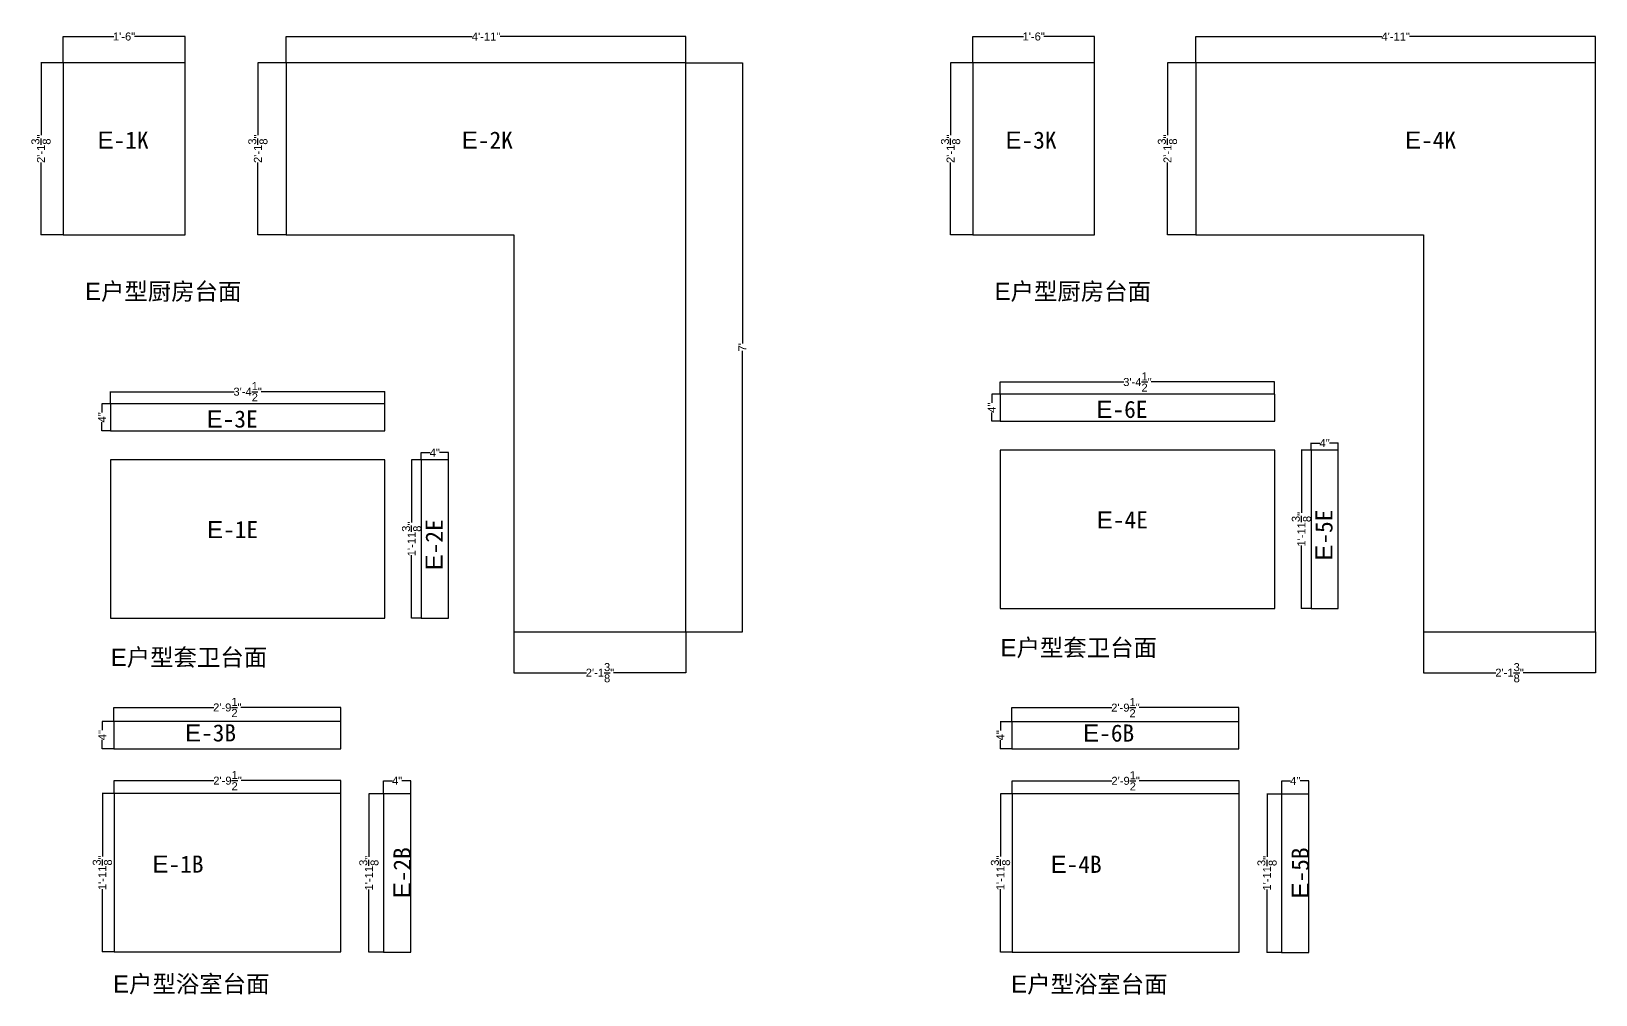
# Model space of a CAD drawing. Header units: inches. Extents: x -997106 to 39633, y -30199 to 1961.
# Drawn here: x 1307 to 7172, y -30190 to -26577 of the extents above; entities that cross this region are included whole.
import ezdxf

# ---------------------------------------------------------------- set-up
doc = ezdxf.new("R2010")
doc.units = ezdxf.units.IN
doc.header["$MEASUREMENT"] = 0
doc.layers.get('Defpoints').update_dxf_attribs({"color": 3})
doc.layers.add('编号', color=10, linetype='Continuous', plot=False)
doc.styles.get("Standard").update_dxf_attribs({"font": 'arial.ttf'})
doc.dimstyles.get("Standard").update_dxf_attribs({"dimtxt": 30, "dimasz": 1, "dimexe": 0.18, "dimexo": 0.0625, "dimgap": 0.09, "dimtad": 0, "dimtoh": 1, "dimdec": 4, "dimlfac": 0.03937, "dimzin": 0, "dimdsep": 46, "dimlunit": 4, "dimtxsty": 'Standard', "dimblk": 'ARCHTICK', "dimcen": 1, "dimadec": 0, "dimazin": 0, "dimtfac": 1, "dimtdec": 4, "dimtix": 1, "dimtofl": 0, "dimtmove": 2, "dimatfit": 3, "dimldrblk": 'ARCHTICK', "dimfxl": 1, "dimtolj": 1, "dimtzin": 0, "dimarcsym": 0})

# ---------------------------------------------------------------- blocks, each defined once
blk = doc.blocks.new('_ArchTick')
at = {"color": 0, "linetype": 'ByBlock', "const_width": 0.15}
blk.add_lwpolyline([(-0.5, -0.5), (0.5, 0.5)], dxfattribs=at)
blk = doc.blocks.new('*D476')
at = {"color": 0, "lineweight": -2, "transparency": 16777216}
for p, q in [((1426.1, -26694.9), (1426.1, -26596.7)), ((1426.1, -26596.8), (1616.1, -26596.8)), ((1883.1, -26596.8), (1693.2, -26596.8)), ((1883.1, -26694.9), (1883.1, -26596.7))]:
    blk.add_line(p, q, dxfattribs=at)
at = {"layer": 'Defpoints', "color": 0, "transparency": 16777216}
for p in [(1883.1, -26596.8), (1426.1, -26695), (1883.1, -26695)]:
    blk.add_point(p, dxfattribs=at)
at = {"color": 0, "lineweight": -2, "transparency": 16777216, "rotation": 180}
blk.add_blockref('_ArchTick', (1426.1, -26596.8), dxfattribs=at)
at = {"color": 0, "lineweight": -2, "transparency": 16777216}
blk.add_blockref('_ArchTick', (1883.1, -26596.8), dxfattribs=at)
at = {"color": 0, "transparency": 16777216, "insert": (1654.6, -26596.8), "char_height": 30, "attachment_point": 5}
blk.add_mtext('\\A1;1\'-6"', dxfattribs=at)
blk = doc.blocks.new('*D477')
at = {"color": 0, "lineweight": -2, "transparency": 16777216}
for p, q in [((1426.1, -26695), (1342.9, -26695)), ((1343.1, -26695), (1343.1, -26966.4)), ((1343.1, -27340), (1343.1, -27068.6)), ((1426.1, -27340), (1342.9, -27340))]:
    blk.add_line(p, q, dxfattribs=at)
at = {"layer": 'Defpoints', "color": 0, "transparency": 16777216}
for p in [(1426.1, -26695), (1343.1, -27340), (1426.1, -27340)]:
    blk.add_point(p, dxfattribs=at)
at = {"color": 0, "lineweight": -2, "transparency": 16777216}
for p, rotation in [((1343.1, -26695), 90), ((1343.1, -27340), 270)]:
    blk.add_blockref('_ArchTick', p, dxfattribs=dict(at, rotation=rotation))
at = {"color": 0, "transparency": 16777216, "insert": (1343.1, -27017.5), "char_height": 30, "attachment_point": 5, "rotation": 90}
blk.add_mtext('\\A1;2\'-1{\\H1x;\\S3/8;}"', dxfattribs=at)
blk = doc.blocks.new('*D478')
at = {"color": 0, "lineweight": -2, "transparency": 16777216}
for p, q in [((2262.5, -26694.9), (2262.5, -26596.6)), ((2262.5, -26596.7), (2959.8, -26596.7)), ((3761.5, -26596.7), (3064.2, -26596.7)), ((3761.5, -26694.9), (3761.5, -26596.6))]:
    blk.add_line(p, q, dxfattribs=at)
at = {"layer": 'Defpoints', "color": 0, "transparency": 16777216}
for p in [(3761.5, -26596.7), (2262.5, -26695), (3761.5, -26695)]:
    blk.add_point(p, dxfattribs=at)
at = {"color": 0, "lineweight": -2, "transparency": 16777216, "rotation": 180}
blk.add_blockref('_ArchTick', (2262.5, -26596.7), dxfattribs=at)
at = {"color": 0, "lineweight": -2, "transparency": 16777216}
blk.add_blockref('_ArchTick', (3761.5, -26596.7), dxfattribs=at)
at = {"color": 0, "transparency": 16777216, "insert": (3012, -26596.7), "char_height": 30, "attachment_point": 5}
blk.add_mtext('\\A1;4\'-11"', dxfattribs=at)
blk = doc.blocks.new('*D479')
at = {"color": 0, "lineweight": -2, "transparency": 16777216}
for p, q in [((2262.4, -26695), (2156.1, -26695)), ((2156.3, -26695), (2156.3, -26966.4)), ((2156.3, -27340), (2156.3, -27068.6)), ((2262.4, -27340), (2156.1, -27340))]:
    blk.add_line(p, q, dxfattribs=at)
at = {"layer": 'Defpoints', "color": 0, "transparency": 16777216}
for p in [(2262.5, -26695), (2156.3, -27340), (2262.5, -27340)]:
    blk.add_point(p, dxfattribs=at)
at = {"color": 0, "lineweight": -2, "transparency": 16777216}
for p, rotation in [((2156.3, -26695), 90), ((2156.3, -27340), 270)]:
    blk.add_blockref('_ArchTick', p, dxfattribs=dict(at, rotation=rotation))
at = {"color": 0, "transparency": 16777216, "insert": (2156.3, -27017.5), "char_height": 30, "attachment_point": 5, "rotation": 90}
blk.add_mtext('\\A1;2\'-1{\\H1x;\\S3/8;}"', dxfattribs=at)
blk = doc.blocks.new('*D480')
at = {"color": 0, "lineweight": -2, "transparency": 16777216}
for p, q in [((3116.5, -28829), (3116.5, -28982.4)), ((3761.5, -28829), (3761.5, -28982.4)), ((3116.5, -28982.2), (3387.9, -28982.2)), ((3761.5, -28982.2), (3490.1, -28982.2))]:
    blk.add_line(p, q, dxfattribs=at)
at = {"layer": 'Defpoints', "color": 0, "transparency": 16777216}
for p in [(3116.5, -28829), (3761.5, -28829), (3761.5, -28982.2)]:
    blk.add_point(p, dxfattribs=at)
at = {"color": 0, "lineweight": -2, "transparency": 16777216, "rotation": 180}
blk.add_blockref('_ArchTick', (3116.5, -28982.2), dxfattribs=at)
at = {"color": 0, "lineweight": -2, "transparency": 16777216}
blk.add_blockref('_ArchTick', (3761.5, -28982.2), dxfattribs=at)
at = {"color": 0, "transparency": 16777216, "insert": (3439, -28982.2), "char_height": 30, "attachment_point": 5}
blk.add_mtext('\\A1;2\'-1{\\H1x;\\S3/8;}"', dxfattribs=at)
blk = doc.blocks.new('*D481')
at = {"color": 0, "lineweight": -2, "transparency": 16777216}
for p, q in [((4836.6, -26694.9), (4836.6, -26596.7)), ((4836.6, -26596.8), (5026.5, -26596.8)), ((5293.6, -26596.8), (5103.6, -26596.8)), ((5293.6, -26694.9), (5293.6, -26596.7))]:
    blk.add_line(p, q, dxfattribs=at)
at = {"layer": 'Defpoints', "color": 0, "transparency": 16777216}
for p in [(5293.6, -26596.8), (4836.6, -26695), (5293.6, -26695)]:
    blk.add_point(p, dxfattribs=at)
at = {"color": 0, "lineweight": -2, "transparency": 16777216, "rotation": 180}
blk.add_blockref('_ArchTick', (4836.6, -26596.8), dxfattribs=at)
at = {"color": 0, "lineweight": -2, "transparency": 16777216}
blk.add_blockref('_ArchTick', (5293.6, -26596.8), dxfattribs=at)
at = {"color": 0, "transparency": 16777216, "insert": (5065.1, -26596.8), "char_height": 30, "attachment_point": 5}
blk.add_mtext('\\A1;1\'-6"', dxfattribs=at)
blk = doc.blocks.new('*D482')
at = {"color": 0, "lineweight": -2, "transparency": 16777216}
for p, q in [((4836.5, -26695), (4753.4, -26695)), ((4753.5, -26695), (4753.5, -26966.4)), ((4753.5, -27340), (4753.5, -27068.6)), ((4836.5, -27340), (4753.4, -27340))]:
    blk.add_line(p, q, dxfattribs=at)
at = {"layer": 'Defpoints', "color": 0, "transparency": 16777216}
for p in [(4836.6, -26695), (4753.5, -27340), (4836.6, -27340)]:
    blk.add_point(p, dxfattribs=at)
at = {"color": 0, "lineweight": -2, "transparency": 16777216}
for p, rotation in [((4753.5, -26695), 90), ((4753.5, -27340), 270)]:
    blk.add_blockref('_ArchTick', p, dxfattribs=dict(at, rotation=rotation))
at = {"color": 0, "transparency": 16777216, "insert": (4753.5, -27017.5), "char_height": 30, "attachment_point": 5, "rotation": 90}
blk.add_mtext('\\A1;2\'-1{\\H1x;\\S3/8;}"', dxfattribs=at)
blk = doc.blocks.new('*D483')
at = {"color": 0, "lineweight": -2, "transparency": 16777216}
for p, q in [((5672.9, -26694.9), (5672.9, -26596.6)), ((5672.9, -26596.7), (6370.2, -26596.7)), ((7171.9, -26596.7), (6474.7, -26596.7)), ((7171.9, -26694.9), (7171.9, -26596.6))]:
    blk.add_line(p, q, dxfattribs=at)
at = {"layer": 'Defpoints', "color": 0, "transparency": 16777216}
for p in [(7171.9, -26596.7), (5672.9, -26695), (7171.9, -26695)]:
    blk.add_point(p, dxfattribs=at)
at = {"color": 0, "lineweight": -2, "transparency": 16777216, "rotation": 180}
blk.add_blockref('_ArchTick', (5672.9, -26596.7), dxfattribs=at)
at = {"color": 0, "lineweight": -2, "transparency": 16777216}
blk.add_blockref('_ArchTick', (7171.9, -26596.7), dxfattribs=at)
at = {"color": 0, "transparency": 16777216, "insert": (6422.4, -26596.7), "char_height": 30, "attachment_point": 5}
blk.add_mtext('\\A1;4\'-11"', dxfattribs=at)
blk = doc.blocks.new('*D484')
at = {"color": 0, "lineweight": -2, "transparency": 16777216}
for p, q in [((5672.9, -26695), (5566.6, -26695)), ((5566.7, -26695), (5566.7, -26966.4)), ((5566.7, -27340), (5566.7, -27068.6)), ((5672.9, -27340), (5566.6, -27340))]:
    blk.add_line(p, q, dxfattribs=at)
at = {"layer": 'Defpoints', "color": 0, "transparency": 16777216}
for p in [(5672.9, -26695), (5566.7, -27340), (5672.9, -27340)]:
    blk.add_point(p, dxfattribs=at)
at = {"color": 0, "lineweight": -2, "transparency": 16777216}
for p, rotation in [((5566.7, -26695), 90), ((5566.7, -27340), 270)]:
    blk.add_blockref('_ArchTick', p, dxfattribs=dict(at, rotation=rotation))
at = {"color": 0, "transparency": 16777216, "insert": (5566.7, -27017.5), "char_height": 30, "attachment_point": 5, "rotation": 90}
blk.add_mtext('\\A1;2\'-1{\\H1x;\\S3/8;}"', dxfattribs=at)
blk = doc.blocks.new('*D485')
at = {"color": 0, "lineweight": -2, "transparency": 16777216}
for p, q in [((6526.9, -28829), (6526.9, -28982.4)), ((7171.9, -28829), (7171.9, -28982.4)), ((6526.9, -28982.2), (6798.3, -28982.2)), ((7171.9, -28982.2), (6900.5, -28982.2))]:
    blk.add_line(p, q, dxfattribs=at)
at = {"layer": 'Defpoints', "color": 0, "transparency": 16777216}
for p in [(6526.9, -28829), (7171.9, -28829), (7171.9, -28982.2)]:
    blk.add_point(p, dxfattribs=at)
at = {"color": 0, "lineweight": -2, "transparency": 16777216, "rotation": 180}
blk.add_blockref('_ArchTick', (6526.9, -28982.2), dxfattribs=at)
at = {"color": 0, "lineweight": -2, "transparency": 16777216}
blk.add_blockref('_ArchTick', (7171.9, -28982.2), dxfattribs=at)
at = {"color": 0, "transparency": 16777216, "insert": (6849.4, -28982.2), "char_height": 30, "attachment_point": 5}
blk.add_mtext('\\A1;2\'-1{\\H1x;\\S3/8;}"', dxfattribs=at)
blk = doc.blocks.new('*D724')
at = {"color": 0, "lineweight": -2, "transparency": 16777216}
for p, q in [((2768.7, -28183.6), (2768.7, -28157)), ((2768.7, -28157.1), (2801.8, -28157.1)), ((2870.7, -28157.1), (2837.6, -28157.1)), ((2870.7, -28183.6), (2870.7, -28157))]:
    blk.add_line(p, q, dxfattribs=at)
at = {"layer": 'Defpoints', "color": 0, "transparency": 16777216}
for p in [(2768.7, -28183.7), (2870.7, -28157.1), (2870.7, -28183.7)]:
    blk.add_point(p, dxfattribs=at)
at = {"color": 0, "lineweight": -2, "transparency": 16777216, "rotation": 180}
blk.add_blockref('_ArchTick', (2768.7, -28157.1), dxfattribs=at)
at = {"color": 0, "lineweight": -2, "transparency": 16777216}
blk.add_blockref('_ArchTick', (2870.7, -28157.1), dxfattribs=at)
at = {"color": 0, "transparency": 16777216, "insert": (2819.7, -28157.1), "char_height": 30, "attachment_point": 5}
blk.add_mtext('\\A1;4"', dxfattribs=at)
blk = doc.blocks.new('*D725')
at = {"color": 0, "lineweight": -2, "transparency": 16777216}
for p, q in [((2768.7, -28183.7), (2732.4, -28183.7)), ((2732.6, -28183.7), (2732.6, -28419.6)), ((2732.6, -28777.7), (2732.6, -28541.8)), ((2768.7, -28777.7), (2732.4, -28777.7))]:
    blk.add_line(p, q, dxfattribs=at)
at = {"layer": 'Defpoints', "color": 0, "transparency": 16777216}
for p in [(2768.7, -28183.7), (2732.6, -28777.7), (2768.7, -28777.7)]:
    blk.add_point(p, dxfattribs=at)
at = {"color": 0, "lineweight": -2, "transparency": 16777216}
for p, rotation in [((2732.6, -28183.7), 90), ((2732.6, -28777.7), 270)]:
    blk.add_blockref('_ArchTick', p, dxfattribs=dict(at, rotation=rotation))
at = {"color": 0, "transparency": 16777216, "insert": (2732.6, -28480.7), "char_height": 30, "attachment_point": 5, "rotation": 90}
blk.add_mtext('\\A1;1\'-11{\\H1x;\\S3/8;}"', dxfattribs=at)
blk = doc.blocks.new('*D726')
at = {"color": 0, "lineweight": -2, "transparency": 16777216}
for p, q in [((1603.4, -27973.8), (1571.6, -27973.8)), ((1571.8, -27973.8), (1571.8, -28006.8)), ((1603.4, -28075.8), (1571.6, -28075.8)), ((1571.8, -28075.8), (1571.8, -28042.7))]:
    blk.add_line(p, q, dxfattribs=at)
at = {"layer": 'Defpoints', "color": 0, "transparency": 16777216}
for p in [(1603.4, -27973.8), (1571.8, -28075.8), (1603.4, -28075.8)]:
    blk.add_point(p, dxfattribs=at)
at = {"color": 0, "lineweight": -2, "transparency": 16777216}
for p, rotation in [((1571.8, -27973.8), 90), ((1571.8, -28075.8), 270)]:
    blk.add_blockref('_ArchTick', p, dxfattribs=dict(at, rotation=rotation))
at = {"color": 0, "transparency": 16777216, "insert": (1571.8, -28024.8), "char_height": 30, "attachment_point": 5, "rotation": 90}
blk.add_mtext('\\A1;4"', dxfattribs=at)
blk = doc.blocks.new('*D727')
at = {"color": 0, "lineweight": -2, "transparency": 16777216}
for p, q in [((2768.7, -28183.6), (2768.7, -28157)), ((2768.7, -28157.1), (2801.8, -28157.1)), ((2870.7, -28157.1), (2837.6, -28157.1)), ((2870.7, -28183.6), (2870.7, -28157))]:
    blk.add_line(p, q, dxfattribs=at)
at = {"layer": 'Defpoints', "color": 0, "transparency": 16777216}
for p in [(2768.7, -28183.7), (2870.7, -28157.1), (2870.7, -28183.7)]:
    blk.add_point(p, dxfattribs=at)
at = {"color": 0, "lineweight": -2, "transparency": 16777216, "rotation": 180}
blk.add_blockref('_ArchTick', (2768.7, -28157.1), dxfattribs=at)
at = {"color": 0, "lineweight": -2, "transparency": 16777216}
blk.add_blockref('_ArchTick', (2870.7, -28157.1), dxfattribs=at)
at = {"color": 0, "transparency": 16777216, "insert": (2819.7, -28157.1), "char_height": 30, "attachment_point": 5}
blk.add_mtext('\\A1;4"', dxfattribs=at)
blk = doc.blocks.new('*D728')
at = {"color": 0, "lineweight": -2, "transparency": 16777216}
for p, q in [((2768.7, -28183.7), (2732.4, -28183.7)), ((2732.6, -28183.7), (2732.6, -28419.6)), ((2732.6, -28777.7), (2732.6, -28541.8)), ((2768.7, -28777.7), (2732.4, -28777.7))]:
    blk.add_line(p, q, dxfattribs=at)
at = {"layer": 'Defpoints', "color": 0, "transparency": 16777216}
for p in [(2768.7, -28183.7), (2732.6, -28777.7), (2768.7, -28777.7)]:
    blk.add_point(p, dxfattribs=at)
at = {"color": 0, "lineweight": -2, "transparency": 16777216}
for p, rotation in [((2732.6, -28183.7), 90), ((2732.6, -28777.7), 270)]:
    blk.add_blockref('_ArchTick', p, dxfattribs=dict(at, rotation=rotation))
at = {"color": 0, "transparency": 16777216, "insert": (2732.6, -28480.7), "char_height": 30, "attachment_point": 5, "rotation": 90}
blk.add_mtext('\\A1;1\'-11{\\H1x;\\S3/8;}"', dxfattribs=at)
blk = doc.blocks.new('*D729')
at = {"color": 0, "lineweight": -2, "transparency": 16777216}
for p, q in [((1603.4, -27973.8), (1571.6, -27973.8)), ((1571.8, -27973.8), (1571.8, -28006.8)), ((1603.4, -28075.8), (1571.6, -28075.8)), ((1571.8, -28075.8), (1571.8, -28042.7))]:
    blk.add_line(p, q, dxfattribs=at)
at = {"layer": 'Defpoints', "color": 0, "transparency": 16777216}
for p in [(1603.4, -27973.8), (1571.8, -28075.8), (1603.4, -28075.8)]:
    blk.add_point(p, dxfattribs=at)
at = {"color": 0, "lineweight": -2, "transparency": 16777216}
for p, rotation in [((1571.8, -27973.8), 90), ((1571.8, -28075.8), 270)]:
    blk.add_blockref('_ArchTick', p, dxfattribs=dict(at, rotation=rotation))
at = {"color": 0, "transparency": 16777216, "insert": (1571.8, -28024.8), "char_height": 30, "attachment_point": 5, "rotation": 90}
blk.add_mtext('\\A1;4"', dxfattribs=at)
blk = doc.blocks.new('*D730')
at = {"color": 0, "lineweight": -2, "transparency": 16777216}
for p, q in [((1603.4, -27973.7), (1603.4, -27928.2)), ((1603.4, -27928.4), (2067, -27928.4)), ((2632.4, -27928.4), (2168.8, -27928.4)), ((2632.4, -27973.7), (2632.4, -27928.2))]:
    blk.add_line(p, q, dxfattribs=at)
at = {"layer": 'Defpoints', "color": 0, "transparency": 16777216}
for p in [(1603.4, -27973.8), (2632.4, -27928.4), (2632.4, -27973.8)]:
    blk.add_point(p, dxfattribs=at)
at = {"color": 0, "lineweight": -2, "transparency": 16777216, "rotation": 180}
blk.add_blockref('_ArchTick', (1603.4, -27928.4), dxfattribs=at)
at = {"color": 0, "lineweight": -2, "transparency": 16777216}
blk.add_blockref('_ArchTick', (2632.4, -27928.4), dxfattribs=at)
at = {"color": 0, "transparency": 16777216, "insert": (2117.9, -27928.4), "char_height": 30, "attachment_point": 5}
blk.add_mtext('\\A1;3\'-4{\\H1x;\\S1/2;}"', dxfattribs=at)
blk = doc.blocks.new('*D734')
at = {"color": 0, "lineweight": -2, "transparency": 16777216}
for p, q in [((6105, -28147.4), (6105, -28120.7)), ((6105, -28120.9), (6138.1, -28120.9)), ((6207, -28120.9), (6174, -28120.9)), ((6207, -28147.4), (6207, -28120.7))]:
    blk.add_line(p, q, dxfattribs=at)
at = {"layer": 'Defpoints', "color": 0, "transparency": 16777216}
for p in [(6105, -28147.4), (6207, -28120.9), (6207, -28147.4)]:
    blk.add_point(p, dxfattribs=at)
at = {"color": 0, "lineweight": -2, "transparency": 16777216, "rotation": 180}
blk.add_blockref('_ArchTick', (6105, -28120.9), dxfattribs=at)
at = {"color": 0, "lineweight": -2, "transparency": 16777216}
blk.add_blockref('_ArchTick', (6207, -28120.9), dxfattribs=at)
at = {"color": 0, "transparency": 16777216, "insert": (6156, -28120.9), "char_height": 30, "attachment_point": 5}
blk.add_mtext('\\A1;4"', dxfattribs=at)
blk = doc.blocks.new('*D735')
at = {"color": 0, "lineweight": -2, "transparency": 16777216}
for p, q in [((6105, -28147.4), (6068.7, -28147.4)), ((6068.9, -28147.4), (6068.9, -28383.3)), ((6068.9, -28741.4), (6068.9, -28505.5)), ((6105, -28741.4), (6068.7, -28741.4))]:
    blk.add_line(p, q, dxfattribs=at)
at = {"layer": 'Defpoints', "color": 0, "transparency": 16777216}
for p in [(6105, -28147.4), (6068.9, -28741.4), (6105, -28741.4)]:
    blk.add_point(p, dxfattribs=at)
at = {"color": 0, "lineweight": -2, "transparency": 16777216}
for p, rotation in [((6068.9, -28147.4), 90), ((6068.9, -28741.4), 270)]:
    blk.add_blockref('_ArchTick', p, dxfattribs=dict(at, rotation=rotation))
at = {"color": 0, "transparency": 16777216, "insert": (6068.9, -28444.4), "char_height": 30, "attachment_point": 5, "rotation": 90}
blk.add_mtext('\\A1;1\'-11{\\H1x;\\S3/8;}"', dxfattribs=at)
blk = doc.blocks.new('*D731')
at = {"color": 0, "lineweight": -2, "transparency": 16777216}
for p, q in [((4939.7, -27937.5), (4907.9, -27937.5)), ((4908.1, -27937.5), (4908.1, -27970.6)), ((4908.1, -28039.5), (4908.1, -28006.4)), ((4939.7, -28039.5), (4907.9, -28039.5))]:
    blk.add_line(p, q, dxfattribs=at)
at = {"layer": 'Defpoints', "color": 0, "transparency": 16777216}
for p in [(4939.7, -27937.5), (4908.1, -28039.5), (4939.7, -28039.5)]:
    blk.add_point(p, dxfattribs=at)
at = {"color": 0, "lineweight": -2, "transparency": 16777216}
for p, rotation in [((4908.1, -27937.5), 90), ((4908.1, -28039.5), 270)]:
    blk.add_blockref('_ArchTick', p, dxfattribs=dict(at, rotation=rotation))
at = {"color": 0, "transparency": 16777216, "insert": (4908.1, -27988.5), "char_height": 30, "attachment_point": 5, "rotation": 90}
blk.add_mtext('\\A1;4"', dxfattribs=at)
blk = doc.blocks.new('*D736')
at = {"color": 0, "lineweight": -2, "transparency": 16777216}
for p, q in [((6105, -28147.4), (6105, -28120.7)), ((6105, -28120.9), (6138.1, -28120.9)), ((6207, -28120.9), (6174, -28120.9)), ((6207, -28147.4), (6207, -28120.7))]:
    blk.add_line(p, q, dxfattribs=at)
at = {"layer": 'Defpoints', "color": 0, "transparency": 16777216}
for p in [(6105, -28147.4), (6207, -28120.9), (6207, -28147.4)]:
    blk.add_point(p, dxfattribs=at)
at = {"color": 0, "lineweight": -2, "transparency": 16777216, "rotation": 180}
blk.add_blockref('_ArchTick', (6105, -28120.9), dxfattribs=at)
at = {"color": 0, "lineweight": -2, "transparency": 16777216}
blk.add_blockref('_ArchTick', (6207, -28120.9), dxfattribs=at)
at = {"color": 0, "transparency": 16777216, "insert": (6156, -28120.9), "char_height": 30, "attachment_point": 5}
blk.add_mtext('\\A1;4"', dxfattribs=at)
blk = doc.blocks.new('*D737')
at = {"color": 0, "lineweight": -2, "transparency": 16777216}
for p, q in [((6105, -28147.4), (6068.7, -28147.4)), ((6068.9, -28147.4), (6068.9, -28383.3)), ((6068.9, -28741.4), (6068.9, -28505.5)), ((6105, -28741.4), (6068.7, -28741.4))]:
    blk.add_line(p, q, dxfattribs=at)
at = {"layer": 'Defpoints', "color": 0, "transparency": 16777216}
for p in [(6105, -28147.4), (6068.9, -28741.4), (6105, -28741.4)]:
    blk.add_point(p, dxfattribs=at)
at = {"color": 0, "lineweight": -2, "transparency": 16777216}
for p, rotation in [((6068.9, -28147.4), 90), ((6068.9, -28741.4), 270)]:
    blk.add_blockref('_ArchTick', p, dxfattribs=dict(at, rotation=rotation))
at = {"color": 0, "transparency": 16777216, "insert": (6068.9, -28444.4), "char_height": 30, "attachment_point": 5, "rotation": 90}
blk.add_mtext('\\A1;1\'-11{\\H1x;\\S3/8;}"', dxfattribs=at)
blk = doc.blocks.new('*D732')
at = {"color": 0, "lineweight": -2, "transparency": 16777216}
for p, q in [((4939.7, -27937.5), (4907.9, -27937.5)), ((4908.1, -27937.5), (4908.1, -27970.6)), ((4908.1, -28039.5), (4908.1, -28006.4)), ((4939.7, -28039.5), (4907.9, -28039.5))]:
    blk.add_line(p, q, dxfattribs=at)
at = {"layer": 'Defpoints', "color": 0, "transparency": 16777216}
for p in [(4939.7, -27937.5), (4908.1, -28039.5), (4939.7, -28039.5)]:
    blk.add_point(p, dxfattribs=at)
at = {"color": 0, "lineweight": -2, "transparency": 16777216}
for p, rotation in [((4908.1, -27937.5), 90), ((4908.1, -28039.5), 270)]:
    blk.add_blockref('_ArchTick', p, dxfattribs=dict(at, rotation=rotation))
at = {"color": 0, "transparency": 16777216, "insert": (4908.1, -27988.5), "char_height": 30, "attachment_point": 5, "rotation": 90}
blk.add_mtext('\\A1;4"', dxfattribs=at)
blk = doc.blocks.new('*D733')
at = {"color": 0, "lineweight": -2, "transparency": 16777216}
for p, q in [((4939.7, -27937.4), (4939.7, -27892)), ((4939.7, -27892.1), (5403.4, -27892.1)), ((5968.7, -27892.1), (5505.1, -27892.1)), ((5968.7, -27937.4), (5968.7, -27892))]:
    blk.add_line(p, q, dxfattribs=at)
at = {"layer": 'Defpoints', "color": 0, "transparency": 16777216}
for p in [(5968.7, -27892.1), (4939.7, -27937.5), (5968.7, -27937.5)]:
    blk.add_point(p, dxfattribs=at)
at = {"color": 0, "lineweight": -2, "transparency": 16777216, "rotation": 180}
blk.add_blockref('_ArchTick', (4939.7, -27892.1), dxfattribs=at)
at = {"color": 0, "lineweight": -2, "transparency": 16777216}
blk.add_blockref('_ArchTick', (5968.7, -27892.1), dxfattribs=at)
at = {"color": 0, "transparency": 16777216, "insert": (5454.2, -27892.1), "char_height": 30, "attachment_point": 5}
blk.add_mtext('\\A1;3\'-4{\\H1x;\\S1/2;}"', dxfattribs=at)
blk = doc.blocks.new('*D1436')
at = {"color": 0, "lineweight": -2, "transparency": 16777216}
for p, q in [((2627.3, -29436.5), (2572.3, -29436.5)), ((2572.5, -29436.5), (2572.5, -29672.4)), ((2572.5, -30030.5), (2572.5, -29794.6)), ((2627.3, -30030.5), (2572.3, -30030.5))]:
    blk.add_line(p, q, dxfattribs=at)
at = {"layer": 'Defpoints', "color": 0, "transparency": 16777216}
for p in [(2627.4, -29436.5), (2572.5, -30030.5), (2627.4, -30030.5)]:
    blk.add_point(p, dxfattribs=at)
at = {"color": 0, "lineweight": -2, "transparency": 16777216}
for p, rotation in [((2572.5, -29436.5), 90), ((2572.5, -30030.5), 270)]:
    blk.add_blockref('_ArchTick', p, dxfattribs=dict(at, rotation=rotation))
at = {"color": 0, "transparency": 16777216, "insert": (2572.5, -29733.5), "char_height": 30, "attachment_point": 5, "rotation": 90}
blk.add_mtext('\\A1;1\'-11{\\H1x;\\S3/8;}"', dxfattribs=at)
blk = doc.blocks.new('*D1437')
at = {"color": 0, "lineweight": -2, "transparency": 16777216}
for p, q in [((2627.4, -29436.4), (2627.4, -29387.2)), ((2627.4, -29387.4), (2660.5, -29387.4)), ((2729.4, -29387.4), (2696.3, -29387.4)), ((2729.4, -29436.4), (2729.4, -29387.2))]:
    blk.add_line(p, q, dxfattribs=at)
at = {"layer": 'Defpoints', "color": 0, "transparency": 16777216}
for p in [(2729.4, -29387.4), (2627.4, -29436.5), (2729.4, -29436.5)]:
    blk.add_point(p, dxfattribs=at)
at = {"color": 0, "lineweight": -2, "transparency": 16777216, "rotation": 180}
blk.add_blockref('_ArchTick', (2627.4, -29387.4), dxfattribs=at)
at = {"color": 0, "lineweight": -2, "transparency": 16777216}
blk.add_blockref('_ArchTick', (2729.4, -29387.4), dxfattribs=at)
at = {"color": 0, "transparency": 16777216, "insert": (2678.4, -29387.4), "char_height": 30, "attachment_point": 5}
blk.add_mtext('\\A1;4"', dxfattribs=at)
blk = doc.blocks.new('*D1438')
at = {"color": 0, "lineweight": -2, "transparency": 16777216}
for p, q in [((1616.9, -29435.3), (1572.9, -29435.3)), ((1573.1, -29435.3), (1573.1, -29671.2)), ((1573.1, -30029.3), (1573.1, -29793.4)), ((1616.9, -30029.3), (1572.9, -30029.3))]:
    blk.add_line(p, q, dxfattribs=at)
at = {"layer": 'Defpoints', "color": 0, "transparency": 16777216}
for p in [(1616.9, -29435.3), (1573.1, -30029.3), (1616.9, -30029.3)]:
    blk.add_point(p, dxfattribs=at)
at = {"color": 0, "lineweight": -2, "transparency": 16777216}
for p, rotation in [((1573.1, -29435.3), 90), ((1573.1, -30029.3), 270)]:
    blk.add_blockref('_ArchTick', p, dxfattribs=dict(at, rotation=rotation))
at = {"color": 0, "transparency": 16777216, "insert": (1573.1, -29732.3), "char_height": 30, "attachment_point": 5, "rotation": 90}
blk.add_mtext('\\A1;1\'-11{\\H1x;\\S3/8;}"', dxfattribs=at)
blk = doc.blocks.new('*D1439')
at = {"color": 0, "lineweight": -2, "transparency": 16777216}
for p, q in [((1616.1, -29165.2), (1572.5, -29165.2)), ((1572.6, -29165.2), (1572.6, -29198.3)), ((1616.1, -29267.2), (1572.5, -29267.2)), ((1572.6, -29267.2), (1572.6, -29234.1))]:
    blk.add_line(p, q, dxfattribs=at)
at = {"layer": 'Defpoints', "color": 0, "transparency": 16777216}
for p in [(1616.2, -29165.2), (1572.6, -29267.2), (1616.2, -29267.2)]:
    blk.add_point(p, dxfattribs=at)
at = {"color": 0, "lineweight": -2, "transparency": 16777216}
for p, rotation in [((1572.6, -29165.2), 90), ((1572.6, -29267.2), 270)]:
    blk.add_blockref('_ArchTick', p, dxfattribs=dict(at, rotation=rotation))
at = {"color": 0, "transparency": 16777216, "insert": (1572.6, -29216.2), "char_height": 30, "attachment_point": 5, "rotation": 90}
blk.add_mtext('\\A1;4"', dxfattribs=at)
blk = doc.blocks.new('*D1440')
at = {"color": 0, "lineweight": -2, "transparency": 16777216}
for p, q in [((1616.9, -29435.3), (1616.9, -29386.7)), ((1616.9, -29386.9), (1991.3, -29386.9)), ((2467.9, -29386.9), (2093.6, -29386.9)), ((2467.9, -29435.3), (2467.9, -29386.7))]:
    blk.add_line(p, q, dxfattribs=at)
at = {"layer": 'Defpoints', "color": 0, "transparency": 16777216}
for p in [(2467.9, -29386.9), (1616.9, -29435.3), (2467.9, -29435.3)]:
    blk.add_point(p, dxfattribs=at)
at = {"color": 0, "lineweight": -2, "transparency": 16777216, "rotation": 180}
blk.add_blockref('_ArchTick', (1616.9, -29386.9), dxfattribs=at)
at = {"color": 0, "lineweight": -2, "transparency": 16777216}
blk.add_blockref('_ArchTick', (2467.9, -29386.9), dxfattribs=at)
at = {"color": 0, "transparency": 16777216, "insert": (2042.4, -29386.9), "char_height": 30, "attachment_point": 5}
blk.add_mtext('\\A1;2\'-9{\\H1x;\\S1/2;}"', dxfattribs=at)
blk = doc.blocks.new('*D1441')
at = {"color": 0, "lineweight": -2, "transparency": 16777216}
for p, q in [((1616.2, -29165.1), (1616.2, -29112.3)), ((1616.2, -29112.5), (1990.5, -29112.5)), ((2467.2, -29112.5), (2092.8, -29112.5)), ((2467.2, -29165.1), (2467.2, -29112.3))]:
    blk.add_line(p, q, dxfattribs=at)
at = {"layer": 'Defpoints', "color": 0, "transparency": 16777216}
for p in [(2467.2, -29112.5), (1616.2, -29165.2), (2467.2, -29165.2)]:
    blk.add_point(p, dxfattribs=at)
at = {"color": 0, "lineweight": -2, "transparency": 16777216, "rotation": 180}
blk.add_blockref('_ArchTick', (1616.2, -29112.5), dxfattribs=at)
at = {"color": 0, "lineweight": -2, "transparency": 16777216}
blk.add_blockref('_ArchTick', (2467.2, -29112.5), dxfattribs=at)
at = {"color": 0, "transparency": 16777216, "insert": (2041.7, -29112.5), "char_height": 30, "attachment_point": 5}
blk.add_mtext('\\A1;2\'-9{\\H1x;\\S1/2;}"', dxfattribs=at)
blk = doc.blocks.new('*D1444')
at = {"color": 0, "lineweight": -2, "transparency": 16777216}
for p, q in [((5994.9, -29437.2), (5939.8, -29437.2)), ((5940, -29437.2), (5940, -29673.1)), ((5940, -30031.2), (5940, -29795.3)), ((5994.9, -30031.2), (5939.8, -30031.2))]:
    blk.add_line(p, q, dxfattribs=at)
at = {"layer": 'Defpoints', "color": 0, "transparency": 16777216}
for p in [(5995, -29437.2), (5940, -30031.2), (5995, -30031.2)]:
    blk.add_point(p, dxfattribs=at)
at = {"color": 0, "lineweight": -2, "transparency": 16777216}
for p, rotation in [((5940, -29437.2), 90), ((5940, -30031.2), 270)]:
    blk.add_blockref('_ArchTick', p, dxfattribs=dict(at, rotation=rotation))
at = {"color": 0, "transparency": 16777216, "insert": (5940, -29734.2), "char_height": 30, "attachment_point": 5, "rotation": 90}
blk.add_mtext('\\A1;1\'-11{\\H1x;\\S3/8;}"', dxfattribs=at)
blk = doc.blocks.new('*D1445')
at = {"color": 0, "lineweight": -2, "transparency": 16777216}
for p, q in [((5995, -29437.2), (5995, -29387.9)), ((5995, -29388.1), (6028, -29388.1)), ((6097, -29388.1), (6063.9, -29388.1)), ((6097, -29437.2), (6097, -29387.9))]:
    blk.add_line(p, q, dxfattribs=at)
at = {"layer": 'Defpoints', "color": 0, "transparency": 16777216}
for p in [(5995, -29437.2), (6097, -29388.1), (6097, -29437.2)]:
    blk.add_point(p, dxfattribs=at)
at = {"color": 0, "lineweight": -2, "transparency": 16777216, "rotation": 180}
blk.add_blockref('_ArchTick', (5995, -29388.1), dxfattribs=at)
at = {"color": 0, "lineweight": -2, "transparency": 16777216}
blk.add_blockref('_ArchTick', (6097, -29388.1), dxfattribs=at)
at = {"color": 0, "transparency": 16777216, "insert": (6046, -29388.1), "char_height": 30, "attachment_point": 5}
blk.add_mtext('\\A1;4"', dxfattribs=at)
blk = doc.blocks.new('*D1442')
at = {"color": 0, "lineweight": -2, "transparency": 16777216}
for p, q in [((4984.4, -29436.1), (4940.5, -29436.1)), ((4940.7, -29436.1), (4940.7, -29672)), ((4940.7, -30030.1), (4940.7, -29794.1)), ((4984.4, -30030.1), (4940.5, -30030.1))]:
    blk.add_line(p, q, dxfattribs=at)
at = {"layer": 'Defpoints', "color": 0, "transparency": 16777216}
for p in [(4984.5, -29436.1), (4940.7, -30030.1), (4984.5, -30030.1)]:
    blk.add_point(p, dxfattribs=at)
at = {"color": 0, "lineweight": -2, "transparency": 16777216}
for p, rotation in [((4940.7, -29436.1), 90), ((4940.7, -30030.1), 270)]:
    blk.add_blockref('_ArchTick', p, dxfattribs=dict(at, rotation=rotation))
at = {"color": 0, "transparency": 16777216, "insert": (4940.7, -29733.1), "char_height": 30, "attachment_point": 5, "rotation": 90}
blk.add_mtext('\\A1;1\'-11{\\H1x;\\S3/8;}"', dxfattribs=at)
blk = doc.blocks.new('*D1443')
at = {"color": 0, "lineweight": -2, "transparency": 16777216}
for p, q in [((4983.7, -29165.9), (4940, -29165.9)), ((4940.2, -29165.9), (4940.2, -29199)), ((4983.7, -29267.9), (4940, -29267.9)), ((4940.2, -29267.9), (4940.2, -29234.9))]:
    blk.add_line(p, q, dxfattribs=at)
at = {"layer": 'Defpoints', "color": 0, "transparency": 16777216}
for p in [(4983.7, -29165.9), (4940.2, -29267.9), (4983.7, -29267.9)]:
    blk.add_point(p, dxfattribs=at)
at = {"color": 0, "lineweight": -2, "transparency": 16777216}
for p, rotation in [((4940.2, -29165.9), 90), ((4940.2, -29267.9), 270)]:
    blk.add_blockref('_ArchTick', p, dxfattribs=dict(at, rotation=rotation))
at = {"color": 0, "transparency": 16777216, "insert": (4940.2, -29216.9), "char_height": 30, "attachment_point": 5, "rotation": 90}
blk.add_mtext('\\A1;4"', dxfattribs=at)
blk = doc.blocks.new('*D1446')
at = {"color": 0, "lineweight": -2, "transparency": 16777216}
for p, q in [((4984.5, -29436), (4984.5, -29387.4)), ((4984.5, -29387.6), (5358.8, -29387.6)), ((5835.5, -29387.6), (5461.1, -29387.6)), ((5835.5, -29436), (5835.5, -29387.4))]:
    blk.add_line(p, q, dxfattribs=at)
at = {"layer": 'Defpoints', "color": 0, "transparency": 16777216}
for p in [(5835.5, -29387.6), (4984.5, -29436.1), (5835.5, -29436.1)]:
    blk.add_point(p, dxfattribs=at)
at = {"color": 0, "lineweight": -2, "transparency": 16777216, "rotation": 180}
blk.add_blockref('_ArchTick', (4984.5, -29387.6), dxfattribs=at)
at = {"color": 0, "lineweight": -2, "transparency": 16777216}
blk.add_blockref('_ArchTick', (5835.5, -29387.6), dxfattribs=at)
at = {"color": 0, "transparency": 16777216, "insert": (5410, -29387.6), "char_height": 30, "attachment_point": 5}
blk.add_mtext('\\A1;2\'-9{\\H1x;\\S1/2;}"', dxfattribs=at)
blk = doc.blocks.new('*D1447')
at = {"color": 0, "lineweight": -2, "transparency": 16777216}
for p, q in [((4983.7, -29165.9), (4983.7, -29113.1)), ((4983.7, -29113.2), (5358.1, -29113.2)), ((5834.7, -29113.2), (5460.4, -29113.2)), ((5834.7, -29165.9), (5834.7, -29113.1))]:
    blk.add_line(p, q, dxfattribs=at)
at = {"layer": 'Defpoints', "color": 0, "transparency": 16777216}
for p in [(5834.7, -29113.2), (4983.7, -29165.9), (5834.7, -29165.9)]:
    blk.add_point(p, dxfattribs=at)
at = {"color": 0, "lineweight": -2, "transparency": 16777216, "rotation": 180}
blk.add_blockref('_ArchTick', (4983.7, -29113.2), dxfattribs=at)
at = {"color": 0, "lineweight": -2, "transparency": 16777216}
blk.add_blockref('_ArchTick', (5834.7, -29113.2), dxfattribs=at)
at = {"color": 0, "transparency": 16777216, "insert": (5409.2, -29113.2), "char_height": 30, "attachment_point": 5}
blk.add_mtext('\\A1;2\'-9{\\H1x;\\S1/2;}"', dxfattribs=at)
blk = doc.blocks.new('*D1562')
at = {"color": 0, "lineweight": -2, "transparency": 16777216}
for p, q in [((3761.6, -26695), (3973, -26695)), ((3972.9, -26695), (3972.9, -27748.2)), ((3972.9, -28829), (3972.9, -27775.8)), ((3761.6, -28829), (3973, -28829))]:
    blk.add_line(p, q, dxfattribs=at)
at = {"layer": 'Defpoints', "color": 0, "transparency": 16777216}
for p in [(3761.5, -26695), (3761.5, -28829), (3972.9, -28829)]:
    blk.add_point(p, dxfattribs=at)
at = {"color": 0, "lineweight": -2, "transparency": 16777216}
for p, rotation in [((3972.9, -26695), 90), ((3972.9, -28829), 270)]:
    blk.add_blockref('_ArchTick', p, dxfattribs=dict(at, rotation=rotation))
at = {"color": 0, "transparency": 16777216, "insert": (3972.9, -27762), "char_height": 30, "attachment_point": 5, "rotation": 90}
blk.add_mtext("\\A1;7'", dxfattribs=at)

msp = doc.modelspace()

# ---------------------------------------------------------------- linework, layer by layer
for points in [[(1426.13791, -27339.9823), (1883.13791, -27339.9823), (1883.13791, -26694.9823), (1426.13791, -26694.9823)], [(4836.56914, -27339.9823), (5293.56914, -27339.9823), (5293.56914, -26694.9823), (4836.56914, -26694.9823)], [(1603.43481, -28075.78121), (2632.43481, -28075.78121), (2632.43481, -27973.78121), (1603.43481, -27973.78121)], [(4939.74556, -28039.5101), (5968.74556, -28039.5101), (5968.74556, -27937.5101), (4939.74556, -27937.5101)], [(4939.74556, -28741.37463), (5968.74556, -28741.37463), (5968.74556, -28147.37463), (4939.74556, -28147.37463)], [(6105.02405, -28741.41981), (6207.02405, -28741.41981), (6207.02405, -28147.41981), (6105.02405, -28147.41981)], [(1603.43481, -28777.64574), (2632.43481, -28777.64574), (2632.43481, -28183.64574), (1603.43481, -28183.64574)], [(2768.7133, -28777.69092), (2870.7133, -28777.69092), (2870.7133, -28183.69092), (2768.7133, -28183.69092)], [(1616.17947, -29267.19737), (2467.17947, -29267.19737), (2467.17947, -29165.19737), (1616.17947, -29165.19737)], [(4983.7402, -29267.92272), (5834.7402, -29267.92272), (5834.7402, -29165.92272), (4983.7402, -29165.92272)], [(1616.91275, -30029.32975), (2467.91275, -30029.32975), (2467.91275, -29435.32975), (1616.91275, -29435.32975)], [(2627.3957, -30030.49909), (2729.3957, -30030.49909), (2729.3957, -29436.49909), (2627.3957, -29436.49909)], [(4984.47348, -30030.05509), (5835.47348, -30030.05509), (5835.47348, -29436.05509), (4984.47348, -29436.05509)], [(5994.95643, -30031.22443), (6096.95643, -30031.22443), (6096.95643, -29437.22443), (5994.95643, -29437.22443)]]:
    msp.add_lwpolyline(points, close=True)
for points in [[(3761.50485, -27339.9823), (3761.50485, -26694.9823), (2262.50485, -26694.9823), (2262.50485, -27339.9823), (3116.50485, -27339.9823), (3116.50485, -28828.9823), (3761.50485, -28828.9823), (3761.50485, -26694.9823)], [(7171.93608, -27339.9823), (7171.93608, -26694.9823), (5672.93608, -26694.9823), (5672.93608, -27339.9823), (6526.93608, -27339.9823), (6526.93608, -28828.9823), (7171.93608, -28828.9823), (7171.93608, -26694.9823)]]:
    msp.add_lwpolyline(points)

# ---------------------------------------------------------------- texts
at = {"char_height": 64.3508622, "attachment_point": 1}
for s, insert in [('E{\\fSimSun|b0|i0|c134|p2;户型厨房台面}', (1508.00821, -27520.186)), ('E{\\fSimSun|b0|i0|c134|p2;户型厨房台面}', (4918.43943, -27520.186)), ('E{\\fSimSun|b0|i0|c134|p2;户型套卫台面}', (4940.78886, -28855.99529)), ('E{\\fSimSun|b0|i0|c134|p2;户型套卫台面}', (1604.47811, -28892.2664)), ('E{\\fSimSun|b0|i0|c134|p2;户型浴室台面}', (1613.10752, -30117.04661)), ('E{\\fSimSun|b0|i0|c134|p2;户型浴室台面}', (4980.66825, -30117.77195))]:
    msp.add_mtext(s, dxfattribs=dict(at, insert=insert))
at = {"layer": '编号', "char_height": 64.3508622, "attachment_point": 1}
for s, insert in [('E{\\fSimSun|b0|i0|c134|p2;-1K}', (1555.2122, -26952.86806)), ('E{\\fSimSun|b0|i0|c134|p2;-2K}', (2921.07051, -26952.86806)), ('E{\\fSimSun|b0|i0|c134|p2;-3K}', (4959.62197, -26952.86806)), ('E{\\fSimSun|b0|i0|c134|p2;-4K}', (6457.55983, -26952.86806)), ('E{\\fSimSun|b0|i0|c134|p2;-6E}', (5300.58501, -27962.50222)), ('E{\\fSimSun|b0|i0|c134|p2;-3E}', (1964.27426, -27998.77333)), ('E{\\fSimSun|b0|i0|c134|p2;-4E}', (5301.91755, -28376.98498)), ('E{\\fSimSun|b0|i0|c134|p2;-1E}', (1965.6068, -28413.25609)), ('E{\\fSimSun|b0|i0|c134|p2;-3B}', (1883.18901, -29175.64426)), ('E{\\fSimSun|b0|i0|c134|p2;-6B}', (5250.74975, -29176.3696)), ('E{\\fSimSun|b0|i0|c134|p2;-1B}', (1761.25696, -29667.71551)), ('E{\\fSimSun|b0|i0|c134|p2;-4B}', (5128.81769, -29668.44086))]:
    msp.add_mtext(s, dxfattribs=dict(at, insert=insert))
at = {"layer": '编号', "char_height": 64.3508622, "attachment_point": 1, "rotation": 90}
for s, insert in [('E{\\fSimSun|b0|i0|c134|p2;-5E}', (6121.18736, -28562.04467)), ('E{\\fSimSun|b0|i0|c134|p2;-2E}', (2784.87661, -28598.31578)), ('E{\\fSimSun|b0|i0|c134|p2;-2B}', (2664.78147, -29828.16841)), ('E{\\fSimSun|b0|i0|c134|p2;-5B}', (6032.3422, -29828.89376))]:
    msp.add_mtext(s, dxfattribs=dict(at, insert=insert))

# ---------------------------------------------------------------- dimensions: what is measured, and where the dimension line sits
for base, p1, p2, picture, middle in [((1883.13791, -26596.83563), (1426.13791, -26694.9823), (1883.13791, -26694.9823), '*D476', (1654.63791, -26596.83563)), ((3761.50485, -26596.74382), (2262.50485, -26694.9823), (3761.50485, -26694.9823), '*D478', (3012.00485, -26596.74382)), ((5293.56914, -26596.83563), (4836.56914, -26694.9823), (5293.56914, -26694.9823), '*D481', (5065.06914, -26596.83563)), ((7171.93608, -26596.74382), (5672.93608, -26694.9823), (7171.93608, -26694.9823), '*D483', (6422.43608, -26596.74382)), ((5968.74556, -27892.13855), (4939.74556, -27937.5101), (5968.74556, -27937.5101), '*D733', (5454.24556, -27892.13855)), ((2632.43481, -27928.40966), (1603.43481, -27973.78121), (2632.43481, -27973.78121), '*D730', (2117.93481, -27928.40966)), ((2870.7133, -28157.14316), (2768.7133, -28183.69092), (2870.7133, -28183.69092), '*D724', (2819.7133, -28157.14316)), ((2870.7133, -28157.14316), (2768.7133, -28183.69092), (2870.7133, -28183.69092), '*D727', (2819.7133, -28157.14316)), ((6207.02405, -28120.87205), (6105.02405, -28147.41981), (6207.02405, -28147.41981), '*D734', (6156.02405, -28120.87205)), ((6207.02405, -28120.87205), (6105.02405, -28147.41981), (6207.02405, -28147.41981), '*D736', (6156.02405, -28120.87205)), ((3761.5048546587, -28982.2254999679), (3116.5048546587, -28828.9822982068), (3761.5048546587, -28828.9822982068), '*D480', (3439.0048546587, -28982.2254999679)), ((7171.936079298, -28982.2254999679), (6526.936079298, -28828.9822982068), (7171.936079298, -28828.9822982068), '*D485', (6849.436079298, -28982.2254999679)), ((2467.17947, -29112.52361), (1616.17947, -29165.19737), (2467.17947, -29165.19737), '*D1441', (2041.67947, -29112.52361)), ((5834.7402, -29113.24895), (4983.7402, -29165.92272), (5834.7402, -29165.92272), '*D1447', (5409.2402, -29113.24895)), ((2467.91275, -29386.88499), (1616.91275, -29435.32975), (2467.91275, -29435.32975), '*D1440', (2042.41275, -29386.88499)), ((2729.3957, -29387.39823), (2627.3957, -29436.49909), (2729.3957, -29436.49909), '*D1437', (2678.3957, -29387.39823)), ((5835.47348, -29387.61033), (4984.47348, -29436.05509), (5835.47348, -29436.05509), '*D1446', (5409.97348, -29387.61033)), ((6096.95643, -29388.12357), (5994.95643, -29437.22443), (6096.95643, -29437.22443), '*D1445', (6045.95643, -29388.12357))]:
    dim = msp.add_linear_dim(base=base, p1=p1, p2=p2, dimstyle='Standard')
    dim.commit()
    dim.dimension.update_dxf_attribs({"geometry": picture, "text_midpoint": middle})
for base, p1, p2, picture, middle in [((1343.1155173323, -27339.9822982068), (1426.1379104333, -26694.9822982068), (1426.1379104333, -27339.9822982068), '*D477', (1343.1155173323, -27017.4822982068)), ((2156.3040216013, -27339.9822982068), (2262.5048546587, -26694.9822982068), (2262.5048546587, -27339.9822982068), '*D479', (2156.3040216013, -27017.4822982068)), ((3972.85185, -28828.9823), (3761.50485, -26694.9823), (3761.50485, -28828.9823), '*D1562', (3972.85185, -27761.9823)), ((4753.5467419716, -27339.9822982068), (4836.5691350726, -26694.9822982068), (4836.5691350726, -27339.9822982068), '*D482', (4753.5467419716, -27017.4822982068)), ((5566.7352462406, -27339.9822982068), (5672.936079298, -26694.9822982068), (5672.936079298, -27339.9822982068), '*D484', (5566.7352462406, -27017.4822982068)), ((1571.79559, -28075.78121), (1603.43481, -27973.78121), (1603.43481, -28075.78121), '*D726', (1571.79559, -28024.78121)), ((1571.79559, -28075.78121), (1603.43481, -27973.78121), (1603.43481, -28075.78121), '*D729', (1571.79559, -28024.78121)), ((4908.10634, -28039.5101), (4939.74556, -27937.5101), (4939.74556, -28039.5101), '*D731', (4908.10634, -27988.5101)), ((4908.10634, -28039.5101), (4939.74556, -27937.5101), (4939.74556, -28039.5101), '*D732', (4908.10634, -27988.5101)), ((6068.91849, -28741.41981), (6105.02405, -28147.41981), (6105.02405, -28741.41981), '*D735', (6068.91849, -28444.41981)), ((6068.91849, -28741.41981), (6105.02405, -28147.41981), (6105.02405, -28741.41981), '*D737', (6068.91849, -28444.41981)), ((2732.60774, -28777.69092), (2768.7133, -28183.69092), (2768.7133, -28777.69092), '*D725', (2732.60774, -28480.69092)), ((2732.60774, -28777.69092), (2768.7133, -28183.69092), (2768.7133, -28777.69092), '*D728', (2732.60774, -28480.69092)), ((1572.64371, -29267.19737), (1616.17947, -29165.19737), (1616.17947, -29267.19737), '*D1439', (1572.64371, -29216.19737)), ((4940.20444, -29267.92272), (4983.7402, -29165.92272), (4983.7402, -29267.92272), '*D1443', (4940.20444, -29216.92272)), ((1573.09314, -30029.32975), (1616.91275, -29435.32975), (1616.91275, -30029.32975), '*D1438', (1573.09314, -29732.32975)), ((2572.45001, -30030.49909), (2627.3957, -29436.49909), (2627.3957, -30030.49909), '*D1436', (2572.45001, -29733.49909)), ((4940.65388, -30030.05509), (4984.47348, -29436.05509), (4984.47348, -30030.05509), '*D1442', (4940.65388, -29733.05509)), ((5940.01074, -30031.22443), (5994.95643, -29437.22443), (5994.95643, -30031.22443), '*D1444', (5940.01074, -29734.22443))]:
    dim = msp.add_linear_dim(base=base, p1=p1, p2=p2, angle=90, dimstyle='Standard')
    dim.commit()
    dim.dimension.update_dxf_attribs({"geometry": picture, "text_midpoint": middle})

doc.saveas('drawing.dxf')
